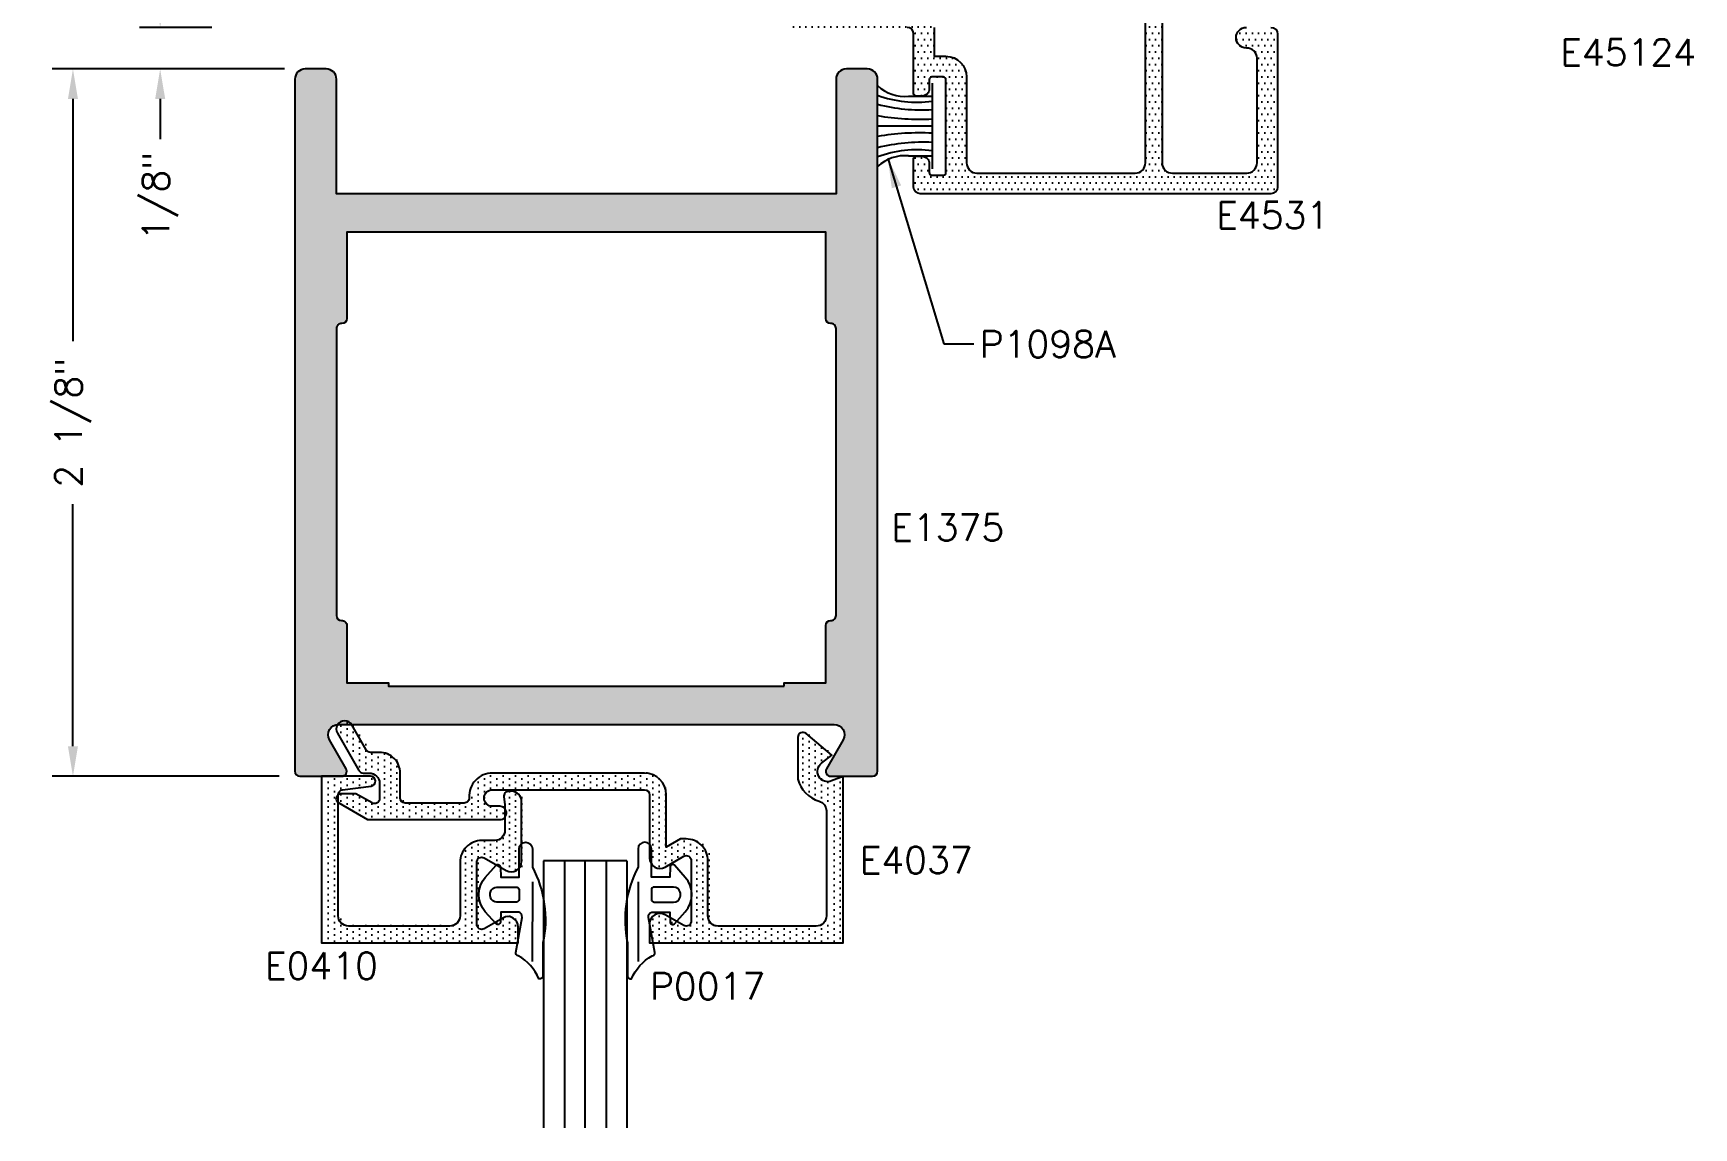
# Model space of a CAD drawing. Extents: x 0 to 130, y 0 to 90.
# Drawn here: x 112.38 to 117.366, y 32.82 to 36.109 of the extents above; entities that cross this region are included whole.
import ezdxf

# ---------------------------------------------------------------- set-up
doc = ezdxf.new("R2010")
doc.units = 0
doc.header["$MEASUREMENT"] = 0
doc.header["$PDMODE"] = 3
doc.layers.get('DEFPOINTS').update_dxf_attribs({"linetype": 'CONTINUOUS'})
for name, color, linetype in [('R-ANNO-DIMS', 3, 'CONTINUOUS'), ('R-ANNO-TEXT', 6, 'CONTINUOUS'), ('R-DET1', 4, 'CONTINUOUS'), ('R-DET2', 2, 'CONTINUOUS'), ('R-OTLN', 1, 'CONTINUOUS'), ('R-PAT1', 5, 'CONTINUOUS')]:
    doc.layers.add(name, color=color, linetype=linetype)
doc.styles.get("Standard").update_dxf_attribs({"font": 'simplex'})
doc.dimstyles.new('1X', dxfattribs={"dimscale": 0, "dimtxt": 0.08, "dimasz": 0.09, "dimexe": 0.062, "dimexo": 0.062, "dimgap": 0.045, "dimtad": 0, "dimdec": 4, "dimzin": 4, "dimtxsty": 'STANDARD', "dimcen": 0, "dimazin": 3, "dimtp": 0.02, "dimtfac": 1, "dimtdec": 4, "dimtofl": 0, "dimtmove": 0, "dimatfit": 3, "dimtolj": 1, "dimtzin": 4})
pattern_1 = [(0, (102.8409508471841, 31.49648768842608), (0.009375, 0.01875), [0, -0.01875])]
pattern_2 = [(270, (102.8409508471841, 31.49648768842608), (0.01875, -0.009375000000000003), [0, -0.01875])]

# ---------------------------------------------------------------- blocks, each defined once
blk = doc.blocks.new('*D120')
at = {"layer": 'DEFPOINTS', "color": 0}
for p in [(112.9782334041359, 36.12626835725597), (112.7612809253323, 36.00126835725597), (113.1967334041359, 36.00126835725597)]:
    blk.add_point(p, dxfattribs=at)
at = {"layer": 'R-ANNO-DIMS', "color": 0}
for p, q in [((112.7612809253323, 36.21626835725598), (112.7612809253323, 36.30626835725597)), ((112.9162334041359, 36.12626835725597), (112.6992809253323, 36.12626835725597)), ((113.1347334041359, 36.00126835725597), (112.6992809253323, 36.00126835725597)), ((112.7612809253323, 35.91126835725597), (112.7612809253323, 35.78998264297024))]:
    blk.add_line(p, q, dxfattribs=at)
for points in [[(112.7462809253323, 36.21626835725598), (112.7762809253323, 36.21626835725598), (112.7612809253323, 36.12626835725597)], [(112.7462809253323, 35.91126835725597), (112.7762809253323, 35.91126835725597), (112.7612809253323, 36.00126835725597)]]:
    blk.add_solid(points, dxfattribs=at)
at = {"layer": 'R-ANNO-DIMS', "color": 0, "insert": (112.7612809253323, 35.61926835725598), "char_height": 0.08, "attachment_point": 5, "rotation": 90}
blk.add_mtext('\\A1;1/8"', dxfattribs=at)
blk = doc.blocks.new('*D122')
at = {"layer": 'DEFPOINTS', "color": 0}
for p in [(113.1967334041359, 36.00126835725597), (112.4992841793426, 33.87626835725597), (113.1807334041359, 33.87626835725597)]:
    blk.add_point(p, dxfattribs=at)
at = {"layer": 'R-ANNO-DIMS', "color": 0}
for p, q in [((113.1347334041359, 36.00126835725597), (112.4372841793426, 36.00126835725597)), ((112.4992841793426, 35.91126835725597), (112.4992841793426, 35.18376835725595)), ((112.4992841793426, 33.96626835725598), (112.4992841793426, 34.69376835725595)), ((113.1187334041359, 33.87626835725597), (112.4372841793426, 33.87626835725597))]:
    blk.add_line(p, q, dxfattribs=at)
for points in [[(112.4842841793426, 35.91126835725597), (112.5142841793426, 35.91126835725597), (112.4992841793426, 36.00126835725597)], [(112.4842841793426, 33.96626835725598), (112.5142841793426, 33.96626835725598), (112.4992841793426, 33.87626835725597)]]:
    blk.add_solid(points, dxfattribs=at)
at = {"layer": 'R-ANNO-DIMS', "color": 0, "insert": (112.4992841793426, 34.93876835725597), "char_height": 0.08, "attachment_point": 5, "rotation": 90}
blk.add_mtext('\\A1;2 1/8"', dxfattribs=at)

msp = doc.modelspace()

# ---------------------------------------------------------------- hatches: boundary and pattern name
at = {"layer": 'R-PAT1'}
h = msp.add_hatch(dxfattribs=at)
h.set_pattern_fill('DOTS', color=256, scale=0.3, style=0)
h.set_pattern_definition(pattern_1)
edge = h.paths.add_edge_path()
edge.add_arc((115.0318719927384, 35.92726835725602), 0.007999999999999119, 179.9999999999936, 270, ccw=False)
edge.add_line((115.0238719927384, 35.92726835725602), (115.0238719927384, 36.10626835725602))
edge.add_arc((115.0038719927384, 36.10626835725602), 0.01999999999999957, 0, 90)
edge.add_line((115.0038719927384, 36.12626835725602), (114.6584096951644, 36.12626835725602))
edge.add_arc((114.6584096951644, 36.13426835725603), 0.008000000000006224, 163.1449071430563, 270.00000000003183, ccw=False)
edge.add_arc((114.6949390224536, 36.12320116534966), 0.04616902525472352, 93.80989811370358, 163.1449071430252, ccw=False)
edge.add_line((114.6918712627384, 36.16926815725602), (114.6918712627384, 36.31526833725602))
edge.add_arc((114.7228715429477, 36.31526807704599), 0.03100028021039819, 90.00027762197902, 179.9995190709041, ccw=False)
edge.add_line((114.7228713927384, 36.34626835725602), (114.7418724027384, 36.34626835725602))
edge.add_arc((114.7418724198457, 36.33126837225602), 0.01499998500001441, -69.64562519359993, 90.00006534511601, ccw=False)
edge.add_arc((114.7498724027384, 36.3097045232555), 0.007999999999999943, 110.3543748064007, 180)
edge.add_line((114.7418724027384, 36.3097045232555), (114.7418724027384, 36.18826835725602))
edge.add_line((114.7418724027384, 36.18826835725602), (115.0238719927384, 36.18826835725602))
edge.add_arc((115.0238717806051, 36.12626784512099), 0.06200051213539001, 0.000473273115289885, 89.99980396385678, ccw=False)
edge.add_line((115.0858722927384, 36.12626835725602), (115.0858722927384, 36.03926835725602))
edge.add_line((115.0858722927384, 36.03926835725602), (115.1208720927384, 36.03926835725602))
edge.add_arc((115.1208717098922, 35.97726767440827), 0.06200068284892775, 0.0005386185185898285, 89.999646205982, ccw=False)
edge.add_line((115.1828723927384, 35.97726825725602), (115.1828723927384, 35.71926835725602))
edge.add_arc((115.213872392738, 35.71926835725547), 0.03099999999961156, 179.9999999989839, 270.0001848258131)
edge.add_line((115.2138724927384, 35.68826835725602), (115.6888709927384, 35.68826835725602))
edge.add_arc((115.6888745772429, 35.71926477274012), 0.03099641569135666, 269.9933741700276, 360.0064410045784)
edge.add_line((115.7198709927384, 35.71926825725602), (115.7198709927384, 36.28326828725602))
edge.add_arc((115.7118709927384, 36.28326828725602), 0.008000000000000007, 359.9999999999936, 449.9999999999936)
edge.add_line((115.7118709927384, 36.29126828725602), (115.7081866515448, 36.29126828725602))
edge.add_arc((115.7081866515448, 36.29926828725602), 0.008000000000000007, 134.9998525158283, 270, ccw=False)
edge.add_line((115.7025298118565, 36.30492515606672), (115.7445239927384, 36.34691912075602))
edge.add_arc((115.7550238794526, 36.33642060424752), 0.01484811334443359, -0.005089713734321322, 135.0037387128933, ccw=False)
edge.add_line((115.7698719927384, 36.33641928525602), (115.7698719927384, 35.71926825725602))
edge.add_arc((115.8008719927384, 35.71926825725602), 0.03100000000000058, 180, 270)
edge.add_line((115.8008719927384, 35.68826825725602), (116.0238719927384, 35.68826825725602))
edge.add_arc((116.0238719927384, 35.71926825725602), 0.03099999999999969, 270, 360)
edge.add_line((116.0548719927384, 35.71926825725602), (116.0548719927384, 36.03326825725602))
edge.add_arc((116.0238457848021, 36.03325740157338), 0.03102620983539648, 0.02004707681486336, 91.79673946975873)
edge.add_arc((116.0228729927384, 36.09526835725602), 0.03099999999999969, 179.9999999999983, 269.99999999999835, ccw=False)
edge.add_arc((116.0228729927384, 36.09526835725602), 0.03099999999999881, 90, 180, ccw=False)
edge.add_line((116.0228729927384, 36.12626835725602), (116.0968719927384, 36.12626835725602))
edge.add_arc((116.0968719927384, 36.10626835725602), 0.02000000000000046, 0, 90, ccw=False)
edge.add_line((116.1168719927384, 36.10626835725602), (116.1168719927384, 35.64626835725602))
edge.add_arc((116.0968719927384, 35.64626835725602), 0.01999999999999957, 270, 359.99999999999744, ccw=False)
edge.add_line((116.0968719927384, 35.62626835725602), (115.0438719927384, 35.62626835725602))
edge.add_arc((115.0438719927384, 35.64626835725602), 0.02000000000000046, 180.0000000000025, 270, ccw=False)
edge.add_line((115.0238719927384, 35.64626835725602), (115.0238719927384, 35.73126825725602))
edge.add_arc((115.0318719927384, 35.73126825725602), 0.007999999999999119, 90, 180.0000000000064, ccw=False)
edge.add_line((115.0318719927384, 35.73926825725602), (115.0478721927384, 35.73926825725602))
edge.add_arc((115.0478716977455, 35.71626706223737), 0.02300119502397348, 0.0029767812022214457, 89.99876697685659, ccw=False)
edge.add_line((115.0708728927384, 35.71626825725602), (115.0708728927384, 35.69026835725602))
edge.add_arc((115.0788728927384, 35.69026835725602), 0.007999999999999119, 179.9999999999936, 270)
edge.add_line((115.0788728927384, 35.68226835725602), (115.1128720927384, 35.68226835725602))
edge.add_arc((115.1128720927384, 35.69026835725602), 0.007999999999999119, 270.0000000000064, 360.0000000000064)
edge.add_line((115.1208720927384, 35.69026835725602), (115.1208720927384, 35.96926825725603))
edge.add_arc((115.1128720927384, 35.96926825725602), 0.007999999999999119, 0, 90)
edge.add_line((115.1128720927384, 35.97726825725602), (115.0788728927384, 35.97726825725602))
edge.add_arc((115.0788728927384, 35.96926825725602), 0.008000000000000007, 90.00000000000635, 180)
edge.add_line((115.0708728927384, 35.96926825725602), (115.0708728927384, 35.94226835725602))
edge.add_arc((115.0478716977455, 35.94226955227467), 0.02300119502397611, 270.00123302314785, 359.99702321879334, ccw=False)
edge.add_line((115.0478721927384, 35.91926835725602), (115.0318719927384, 35.91926835725602))
h = msp.add_hatch(dxfattribs=at)
h.set_pattern_fill('DOTS', color=256, scale=0.3, style=0)
h.set_pattern_definition(pattern_1)
edge = h.paths.add_edge_path(flags=16)
edge.add_line((114.6347334041359, 34.14726835725597), (114.6347334041359, 34.15726835725597))
edge.add_line((114.6347334041359, 34.15726835725597), (114.7597334041359, 34.15726835725597))
edge.add_line((114.7597334041359, 34.15726835725597), (114.7597334041359, 34.32926835725597))
edge.add_arc((114.7747334041359, 34.32926835725597), 0.01500000000000057, 90, 180, ccw=False)
edge.add_arc((114.7756798767045, 34.35929111483045), 0.0150525431560448, 266.3949825433706, 359.9171822587683)
edge.add_line((114.7907324041359, 34.35926935725598), (114.7907334041359, 35.22126835725598))
edge.add_arc((114.7756823148958, 35.22124719539981), 0.01505110411694319, 0.08055790689733447, 93.61466262510825)
edge.add_arc((114.7747334041359, 35.25126835725597), 0.01499999999999968, 180, 270, ccw=False)
edge.add_line((114.7597334041359, 35.25126835725597), (114.7597334041359, 35.51126835725597))
edge.add_line((114.7597334041359, 35.51126835725597), (114.0407334041359, 35.51126835725597))
edge.add_line((114.0407334041359, 35.51126835725597), (113.3217334041359, 35.51126835725597))
edge.add_line((113.3217334041359, 35.51126835725597), (113.3217334041359, 35.25126835725597))
edge.add_arc((113.3067334041359, 35.25126835725597), 0.01500000000000012, -90.0000000000017, 0, ccw=False)
edge.add_arc((113.3057844933761, 35.22124719539981), 0.01505110411694456, 86.38533737489702, 179.9194420930993)
edge.add_line((113.2907334041359, 35.22126835725597), (113.2907334041359, 34.35926935725597))
edge.add_arc((113.3057334041359, 34.35926935725598), 0.01500000000000057, 180, 270)
edge.add_arc((113.3066792417148, 34.32924592244656), 0.01505317913924622, 0.08539195325528226, 93.6024432446211, ccw=False)
edge.add_line((113.3217324041359, 34.32926835725597), (113.3217334041359, 34.15726835725597))
edge.add_line((113.3217334041359, 34.15726835725597), (113.4467334041359, 34.15726835725597))
edge.add_line((113.4467334041359, 34.15726835725597), (113.4467334041359, 34.14726835725597))
edge.add_line((113.4467334041359, 34.14726835725597), (114.0407334041359, 34.14726835725597))
edge.add_line((114.0407334041359, 34.14726835725597), (114.6347334041359, 34.14726835725597))
edge = h.paths.add_edge_path()
edge.add_arc((114.8847334041359, 35.97026835725597), 0.03099999999999881, 0, 90)
edge.add_line((114.8847334041359, 36.00126835725597), (114.8217334041359, 36.00126835725597))
edge.add_arc((114.8217334041359, 35.97026835725597), 0.03100000000000147, 89.9999999999967, 179.9999999999967)
edge.add_line((114.7907334041359, 35.97026835725597), (114.7907334041359, 35.62626835725597))
edge.add_line((114.7907334041359, 35.62626835725597), (114.0407334041359, 35.62626835725597))
edge.add_line((114.0407334041359, 35.62626835725597), (113.2907334041359, 35.62626835725597))
edge.add_line((113.2907334041359, 35.62626835725597), (113.2907334041359, 35.97026835725597))
edge.add_arc((113.2597334041359, 35.97026835725597), 0.03100000000000103, 3.283153219575134e-12, 90.00000000000246)
edge.add_line((113.2597334041359, 36.00126835725597), (113.1967334041359, 36.00126835725597))
edge.add_arc((113.1967334041359, 35.97026835725597), 0.03100000000000147, 89.99999999999754, 179.9999999999967)
edge.add_line((113.1657334041359, 35.97026835725597), (113.1657334041359, 33.89126935725598))
edge.add_arc((113.1807334041359, 33.89126935725597), 0.01500000000000057, 180, 270)
edge.add_line((113.1807334041359, 33.87626935725597), (113.3067334041359, 33.87626935725597))
edge.add_arc((113.3067334041359, 33.89126935725597), 0.01499999999999968, 270.0000000000051, 389.8244780000045)
edge.add_line((113.3197466999778, 33.89872952691432), (113.2694938135637, 33.98576801614202))
edge.add_arc((113.2963404041359, 34.00126835725597), 0.03100000000000026, 90, 210.000727999999, ccw=False)
edge.add_line((113.2963404041359, 34.03226835725597), (114.0407334041359, 34.03226835725597))
edge.add_line((114.0407334041359, 34.03226835725597), (114.7851254041359, 34.03226835725597))
edge.add_arc((114.7851254041359, 34.00126835725597), 0.03099999999999969, -29.999804000001518, 89.99999999999841, ccw=False)
edge.add_line((114.8119722446762, 33.98576844909477), (114.761720108294, 33.89872952691432))
edge.add_arc((114.7747334041359, 33.89126935725597), 0.01500000000000067, 150.1755220000009, 270.0000000000034)
edge.add_line((114.7747334041359, 33.87626935725597), (114.9007324041359, 33.87626935725597))
edge.add_arc((114.9007324041359, 33.89126935725597), 0.01500000000000057, 270, 360)
edge.add_line((114.9157324041359, 33.89126935725597), (114.9157334041359, 35.97026835725597))
h = msp.add_hatch(dxfattribs=at)
h.set_pattern_fill('DOTS', color=256, scale=0.3, angle=270, style=0)
h.set_pattern_definition(pattern_2)
edge = h.paths.add_edge_path()
edge.add_arc((113.7882247666423, 33.76757755809246), 0.01999999999999966, 367.4232191139222, 450.0000000000013)
edge.add_line((113.7882247666423, 33.78757755809247), (113.7662257666423, 33.78757735809246))
edge.add_arc((113.7662257666423, 33.81257735809246), 0.02499999999999858, 90.00229183117938, 270, ccw=False)
edge.add_line((113.7662247666423, 33.83757735807247), (113.9966444666423, 33.83757745809247))
edge.add_line((113.9966444666423, 33.83757745809246), (114.2231420666423, 33.83757765809246))
edge.add_arc((114.2231420666423, 33.82257765809246), 0.01500000000000057, 360, 450, ccw=False)
edge.add_line((114.2381420666423, 33.82257765809246), (114.238143555832, 33.63207165809246))
edge.add_arc((114.2691435666423, 33.63207165809246), 0.03100001081032078, 180, 299.9999884644394)
edge.add_line((114.2846435666423, 33.60522485809246), (114.3406420666423, 33.63755655809246))
edge.add_arc((114.3481420666423, 33.62456625809246), 0.01499992980283587, 0, 120.0001548077444, ccw=False)
edge.add_line((114.3631419964452, 33.62456625809246), (114.3631420666423, 33.44257751809246))
edge.add_arc((114.3481420666423, 33.44257751809246), 0.01500000000000012, 239.9999406858392, 360, ccw=False)
edge.add_line((114.3406420531943, 33.42958714479991), (114.2846436198974, 33.46191849033299))
edge.add_arc((114.2691435666423, 33.43507161809246), 0.03100010000000041, 419.9999930530543, 540)
edge.add_line((114.2381434666423, 33.43507161809246), (114.2381452666423, 33.37757745809246))
edge.add_line((114.2381452666423, 33.37757745809247), (114.8191427666423, 33.37757745809247))
edge.add_line((114.8191427666423, 33.37757745809247), (114.8191427666423, 33.87757745809247))
edge.add_line((114.8191427666423, 33.87757745809247), (114.7846497966423, 33.86379145809246))
edge.add_arc((114.7731451466423, 33.89257755809246), 0.03099994394886189, 127.4749083480024, 291.78460924861974, ccw=False)
edge.add_line((114.7542843487325, 33.91717972927788), (114.7852377366423, 33.94120495809246))
edge.add_line((114.7852377366423, 33.94120495809246), (114.7077872446898, 34.00619223193539))
edge.add_arc((114.6981443666423, 33.99470245809246), 0.0150000000000003, 409.9946948706503, 540)
edge.add_line((114.6831443666423, 33.99470245809246), (114.6831477146465, 33.86913684454962))
edge.add_arc((114.7731449896841, 33.89257746982993), 0.09299985176187059, 194.5988618965193, 253.6051380217338)
edge.add_arc((114.7381452966423, 33.77361955809246), 0.03100000016532889, 360, 433.6050192300917, ccw=False)
edge.add_line((114.7691452968077, 33.77361955809246), (114.7691452966423, 33.45857730809247))
edge.add_arc((114.7381452966423, 33.45857730809247), 0.03099999999999969, 270.0000184825094, 360, ccw=False)
edge.add_line((114.7381453066423, 33.42757730809247), (114.4441427666423, 33.42757730809247))
edge.add_arc((114.4441427666423, 33.45857730809247), 0.03100000000000058, 179.9999630349812, 270, ccw=False)
edge.add_line((114.4131427666424, 33.45857732809247), (114.4131420628494, 33.62456625809246))
edge.add_arc((114.3481420666423, 33.62456625809246), 0.06499999620707664, 360.0000000000016, 450.2454029956555)
edge.add_line((114.3478636666423, 33.68956565809246), (114.3307241666423, 33.68956625809246))
edge.add_line((114.3307241666423, 33.68956625809246), (114.2881445666423, 33.66498275809246))
edge.add_line((114.2881445666423, 33.66498275809246), (114.2881420666424, 33.82257735809246))
edge.add_arc((114.2231420666423, 33.82257735809246), 0.06499999999999995, 360.0000000000016, 450)
edge.add_line((114.2231420666423, 33.88757735809246), (113.7662257666423, 33.88757777305135))
edge.add_arc((113.7662257666423, 33.81757755809247), 0.07000021495888298, 90.00000000000034, 183.372319723711)
edge.add_arc((113.6813693904102, 33.81258054705965), 0.01500316588895599, 270.005255710304, 363.3599374039822, ccw=False)
edge.add_line((113.6813707666423, 33.79757738123381), (113.5041437666423, 33.79757745809246))
edge.add_arc((113.5041437666423, 33.81257735809246), 0.0149998999999994, 180, 270, ccw=False)
edge.add_line((113.4891438666423, 33.81257735809246), (113.4891447666423, 33.88757745809247))
edge.add_arc((113.4271447666423, 33.88757745809247), 0.06199999999999983, 360.0000000000016, 450)
edge.add_line((113.4271447666423, 33.94957745809246), (113.4000867666423, 33.94957755809246))
edge.add_arc((113.4000867666423, 33.96457755809246), 0.01500000000000057, 210.0007277808301, 270, ccw=False)
edge.add_line((113.3870964808529, 33.95707739308702), (113.3438624578527, 34.03195978203631))
edge.add_arc((113.3221447666423, 34.01957745809246), 0.02499960115201775, 389.6895913246436, 570.3387913391537)
edge.add_line((113.3005687666423, 34.00694985809246), (113.3651544808529, 33.89507739308701))
edge.add_arc((113.3781447666423, 33.90257755809247), 0.0150000000000004, 210.0007277808301, 270)
edge.add_line((113.3781447666423, 33.88757755809247), (113.3961427666423, 33.88757755809247))
edge.add_arc((113.3961427666423, 33.85657755809247), 0.03100000000000058, 360, 450, ccw=False)
edge.add_line((113.4271427666423, 33.85657755809247), (113.4271407666423, 33.81057825809246))
edge.add_arc((113.4121417666423, 33.81057825809246), 0.01499899999999954, 240.0002271632789, 360, ccw=False)
edge.add_line((113.4046423181425, 33.79758871332758), (113.3561607666423, 33.82557745809247))
edge.add_line((113.3561607666423, 33.82557745809246), (113.3121427666424, 33.82557757449779))
edge.add_arc((113.3121427666423, 33.81057755809246), 0.01500001640532389, 450, 600.0000361788711)
edge.add_line((113.3046427666423, 33.79758715809246), (113.3912637666423, 33.74757785809246))
edge.add_line((113.3912637666423, 33.74757785809246), (113.7882247666423, 33.74757793901584))
edge.add_arc((113.7882247666423, 33.76757755809246), 0.0199996190766214, 269.9999999999974, 367.42321911392)
h = msp.add_hatch(dxfattribs=at)
h.set_pattern_fill('DOTS', color=256, scale=0.3, angle=270, style=0)
h.set_pattern_definition(pattern_2)
edge = h.paths.add_edge_path()
edge.add_line((113.3160107666423, 33.83743105809246), (113.4016667541175, 33.84794846010109))
edge.add_arc((113.3998387666423, 33.86283655809246), 0.01499990000000072, 276.9998441811608, 450)
edge.add_line((113.3998387666423, 33.87783645809246), (113.2528397666424, 33.87783635809247))
edge.add_line((113.2528397666423, 33.87783635809247), (113.2528397666423, 33.37783638069247))
edge.add_line((113.2528397666423, 33.37783638069246), (113.8438391666423, 33.37783638069246))
edge.add_line((113.8438391666423, 33.37783638069246), (113.8438407601322, 33.42514291809246))
edge.add_arc((113.8128407666423, 33.42514291809246), 0.03099999348981219, 360, 480.000006946947)
edge.add_line((113.7973407666423, 33.45198969809246), (113.7413387666423, 33.41965794809246))
edge.add_arc((113.7338387666423, 33.43264833809246), 0.01500000774506842, 180.0000381971834, 299.9999829196895, ccw=False)
edge.add_line((113.7188387588973, 33.43264832809246), (113.7188387666423, 33.61979785809247))
edge.add_arc((113.7338387666423, 33.61979785809246), 0.01500000000000012, 60.00003617886853, 180, ccw=False)
edge.add_line((113.7413387584397, 33.63278824388503), (113.8073388220495, 33.59468305405802))
edge.add_arc((113.8228391666423, 33.62152975809246), 0.03100010000000078, 239.9993712869305, 360)
edge.add_line((113.8538392666423, 33.62152975809246), (113.8538391666423, 33.80183615809246))
edge.add_arc((113.8228391666423, 33.80183615809246), 0.03100000000000014, 360, 450)
edge.add_line((113.8228391666423, 33.83283615809246), (113.8154537666423, 33.83283627223665))
edge.add_arc((113.8154537666423, 33.81783645809247), 0.01499981414418095, 90.00000000000341, 188.0502612881459)
edge.add_line((113.8006017666423, 33.81573585809247), (113.8038377666423, 33.79283635809247))
edge.add_line((113.8038377666423, 33.79283635809247), (113.8038397666423, 33.71579755809246))
edge.add_arc((113.7728397666423, 33.71579755809246), 0.03099999999999925, 269.99999999999915, 360, ccw=False)
edge.add_line((113.7728397666423, 33.68479755809246), (113.7340277672082, 33.68479775271811))
edge.add_arc((113.7338387666423, 33.61979785809246), 0.06500016940408705, 449.8334012032434, 540.1308104447163)
edge.add_line((113.6688387666423, 33.61964945809246), (113.6688377666423, 33.45883622809247))
edge.add_arc((113.6378377666423, 33.45883622809247), 0.03099999999999925, 269.99999999999915, 360, ccw=False)
edge.add_line((113.6378377666423, 33.42783622809247), (113.3338407666423, 33.42783622809247))
edge.add_arc((113.3338407666423, 33.45883622809247), 0.03100000000000058, 180, 270, ccw=False)
edge.add_line((113.3028407666423, 33.45883622809247), (113.3028377666423, 33.82254285809246))
edge.add_arc((113.3178377666423, 33.82254285809246), 0.01500000000000012, 96.99984418116179, 180, ccw=False)

# ---------------------------------------------------------------- linework, layer by layer
at = {"layer": 'R-DET1'}
for points in [[(115.7698719927384, 36.33641928525602), (115.7698719927384, 35.71926825725602, 0.414213562373095), (115.8008719927384, 35.68826825725602), (116.0238719927384, 35.68826825725602, 0.4142135623730992), (116.0548719927384, 35.71926825725602), (116.0548719927384, 36.03326825725602, 0.4233253683336736), (116.0228729927384, 36.06426835725602, -0.4142135623730991), (115.9918729927384, 36.09526835725602, -0.414213562373095), (116.0228729927384, 36.12626835725602)], [(115.0858722927384, 36.12626835725602), (115.0858722927384, 36.03926835725602), (115.1208720927384, 36.03926835725602, -0.4142090004112708), (115.1828723927384, 35.97726825725602), (115.1828723927384, 35.71926835725602, 0.4142145071991075), (115.2138724927384, 35.68826835725602), (115.6888709927384, 35.68826835725602, 0.4142803609689801), (115.7198709927384, 35.71926825725602), (115.7198709927384, 36.28326828725602, 0.414213562373095)], [(116.0968719927384, 36.12626835725602, -0.414213562373095), (116.1168719927384, 36.10626835725602), (116.1168719927384, 35.64626835725602, -0.414213562373082), (116.0968719927384, 35.62626835725602), (115.0438719927384, 35.62626835725602, -0.4142135623730853), (115.0238719927384, 35.64626835725602), (115.0238719927384, 35.73126825725602, -0.414213562373095), (115.0318719927384, 35.73926825725602), (115.0478721927384, 35.73926825725602, -0.4141920422231903), (115.0708728927384, 35.71626825725602), (115.0708728927384, 35.69026835725602, 0.414213562373095), (115.0788728927384, 35.68226835725602), (115.1128720927384, 35.68226835725602, 0.4142135623730948), (115.1208720927384, 35.69026835725602), (115.1208720927384, 35.96926825725602, 0.414213562373095), (115.1128720927384, 35.97726825725602), (115.0788728927384, 35.97726825725602, 0.4142135623730932), (115.0708728927384, 35.96926825725602), (115.0708728927384, 35.94226835725602, -0.4141920422231391), (115.0478721927384, 35.91926835725602), (115.0318719927384, 35.91926835725602, -0.414213562373095), (115.0238719927384, 35.92726835725602), (115.0238719927384, 36.10626835725602, 0.414213562373095), (115.0038719927384, 36.12626835725602)], [(113.8009137909959, 33.76858141278232, 0.3767558748450491), (113.7810814132651, 33.78599746356799), (113.7590824132651, 33.78599726356799, -0.9999800002000091), (113.7590814132651, 33.83599726354799), (113.9895011132651, 33.83599736356799), (114.2159987132651, 33.83599756356799, -0.414213562373095), (114.2309987132651, 33.82099756356799), (114.2310002024548, 33.63049156356799, 0.5773502020784552), (114.2775002132651, 33.60364476356799), (114.3334987132651, 33.63597646356799, -0.5773511698249313), (114.3559986430679, 33.62298616356799), (114.3559987132651, 33.44099742356799, -0.57735061426548), (114.3334986998171, 33.42800705027544), (114.2775002665202, 33.46033839580851, 0.5773503096053207), (114.2310001132651, 33.43349152356799), (114.2310019132651, 33.37599736356799), (114.8119994132651, 33.37599736356799), (114.8119994132651, 33.87599736356799), (114.7775064432651, 33.86221136356799, -0.871661996115411), (114.7471409953552, 33.91559963475341), (114.7780943832651, 33.93962486356799), (114.7006438913126, 34.00461213741091, 0.6371028040913633), (114.6760010132651, 33.99312236356799), (114.6760043612692, 33.86755675002515, 0.2633073115942851), (114.7397519232651, 33.80177896356799, -0.33268004853194), (114.7620019434304, 33.77203946356799), (114.7620019432651, 33.45699721356799, -0.4142134678914144), (114.7310019532651, 33.425997213568), (114.4369994132651, 33.425997213568, -0.414213751336475), (114.4059994132651, 33.456997233568), (114.4059987094721, 33.62298616356799, 0.4154686075962968), (114.3407203132651, 33.68798556356799), (114.3235808132651, 33.68798616356799), (114.2810012132651, 33.66340266356799), (114.2809987132651, 33.82099726356799, 0.414213562373095), (114.2159987132651, 33.88599726356799), (113.7590824132651, 33.88599767852688, 0.4315596713057824), (113.6892034132651, 33.81187976356799, -0.4314683805151897), (113.6742274132651, 33.79599728670934), (113.4970004132651, 33.79599736356799, -0.414213562373095), (113.4820005132651, 33.81099726356799), (113.4820014132651, 33.88599736356799, 0.414213562373095), (113.4200014132651, 33.94799736356799), (113.3929434132651, 33.94799746356799, -0.2679457888973785), (113.3799531274756, 33.95549729856255), (113.3367191044754, 34.03037968751184, 1.005681447737971), (113.2934254132651, 34.00536976356799), (113.3580111274756, 33.89349729856254, 0.2679457888973763), (113.3710014132651, 33.88599746356799), (113.3889994132651, 33.885997463568, -0.414213562373095), (113.4199994132651, 33.85499746356799), (113.4199974132651, 33.80899816356799, -0.5773489476079768), (113.3974989647653, 33.79600861880311), (113.3490174132651, 33.82399736356799), (113.3049994132651, 33.82399747997331, 0.7673272387856588), (113.2974994132651, 33.79600706356799), (113.3841204132651, 33.74599776356799), (113.7810814132651, 33.74599784449137, 0.4526903691078097), (113.8009134132651, 33.76858136356799)], [(113.3088674132651, 33.83585096356799), (113.3945234007403, 33.84636836557662, 0.9407073484462662), (113.3926954132651, 33.87625636356799), (113.2456964132651, 33.87625626356799), (113.2456964132651, 33.37625628616799), (113.8366958132651, 33.37625628616799), (113.8366974067549, 33.42356282356799, 0.577350309605322), (113.7901974132651, 33.45040960356799), (113.7341954132651, 33.41807785356799, -0.5773499475982407), (113.71169540552, 33.43106823356798), (113.7116954132651, 33.61821776356799, -0.5773500587095053), (113.7341954050624, 33.63120814936055), (113.8001954686722, 33.59310295953355, 0.5773539268997977), (113.8466959132651, 33.61994966356799), (113.8466958132651, 33.80025606356799, 0.414213562373095), (113.8156958132651, 33.83125606356799), (113.8083104132651, 33.83125617771218, 0.4559911351790257), (113.7934584132651, 33.814155763568), (113.7966944132651, 33.79125626356799), (113.7966964132651, 33.71421746356799, -0.414213562373095), (113.7656964132651, 33.68321746356799), (113.726884413831, 33.68321765819364, 0.4157347223605669), (113.6616954132651, 33.61806936356799), (113.6616944132651, 33.45725613356799, -0.414213562373095), (113.6306944132651, 33.426256133568), (113.3266974132651, 33.426256133568, -0.414213562373095), (113.2956974132651, 33.45725613356799), (113.2956944132651, 33.82096276356799, -0.3788668861742499), (113.3088664136032, 33.83585096081401)]]:
    msp.add_lwpolyline(points, format="xyb", dxfattribs=at)
at = {"layer": 'R-DET2'}
for p, q in [((115.0793644041359, 35.95820935725597), (115.0793644041359, 35.70165335725597)), ((115.0087333234035, 35.91926822941378), (115.0793644041359, 35.91926735725598)), ((115.0793644041359, 35.82976635725597), (114.9157334041359, 35.82976635725597)), ((115.0087334041359, 35.74026635725598), (115.0793644041359, 35.74026635725598)), ((113.9127278468558, 33.6223130438123), (113.9127274355892, 32.82017921346655)), ((114.1627278468558, 33.6223130438123), (113.9127278468558, 33.6223130438123)), ((113.9752278468558, 33.6223130438123), (113.9752273884938, 32.82017921346655)), ((114.037727490352, 32.82017921346655), (114.0377278468558, 33.6223130438123)), ((114.1002278468558, 33.6223130438123), (114.1002273884938, 32.82017921346655)), ((114.1627278468558, 33.6223130438123), (114.1627274355892, 32.82017921346655))]:
    msp.add_line(p, q, dxfattribs=at)
for points in [[(113.9107089233124, 33.37550714313932), (113.9107088361049, 33.27739857125677, -0.477037012448265), (113.8986277509659, 33.26761752270566, 0.1690634905219287), (113.8366722215425, 33.33652376843744, -0.3788088368526451), (113.8287913604753, 33.34717639215998), (113.8480054657483, 33.45249301025283, 0.3462419148266733), (113.8380435328754, 33.46836457653536), (113.7839566178861, 33.4683646246126), (113.7828457259662, 33.43816737965807, -0.6086559015379466), (113.7697009802739, 33.43276402438357), (113.7373903419174, 33.46931669170375, -0.3786170875212405), (113.7373904335582, 33.57241264030588), (113.7697011368972, 33.60896525018489, -0.6086559015379387), (113.7828458729835, 33.60356187154197), (113.7839567112194, 33.57336462461257), (113.8389567112194, 33.57336457572369), (113.8389567867749, 33.65836457572365, -0.9999999999999999), (113.8789567867749, 33.65836454016811), (113.8789567378509, 33.60332503290047, -0.1753644488707544)], [(114.1647465510162, 33.37550703023374), (114.1647465510162, 33.27739845835114, 0.477037012448265), (114.1768276274609, 33.26761739906129, -0.1690634905219287), (114.2387832181342, 33.33652358972149, 0.3788088368526451), (114.2466640886705, 33.34717620643882), (114.2274500770123, 33.45249284161083, -0.3462419148266733), (114.2374120239932, 33.4683643990383), (114.2914989389825, 33.4683643990383), (114.2926098040604, 33.43816715309632, 0.6086559015379466), (114.3057545449497, 33.43276378613761), (114.3380652157974, 33.46931642473722, 0.3786170875212405), (114.3380652157974, 33.57241237333938), (114.3057545449497, 33.60896501193899, 0.6086559015379387), (114.2926098040604, 33.60356164498028), (114.2914989389825, 33.5733643990383), (114.2364989389825, 33.5733643990383), (114.2364989389825, 33.6583643990383, 0.9999999999999999), (114.1964989389825, 33.6583643990383), (114.1964989389825, 33.60332489177065, 0.1753644488707544)], [(113.7529092961229, 33.52836465221024, -0.341998713119647), (113.7722742261873, 33.54336463499698), (113.8309566845528, 33.54336458283481, -0.414213562373095), (113.8389566774416, 33.5353645757237), (113.8389566516638, 33.50636457572372, -0.4142135623730958), (113.8309566445528, 33.49836458283482), (113.7722741861873, 33.498364634997, -0.341998713119647), (113.7529092827896, 33.51336465221025, -0.1270166537925822)], [(114.322546314079, 33.5283643990383, 0.341998713119647), (114.303181397348, 33.5433643990383), (114.2444989389825, 33.5433643990383, 0.414213562373095), (114.2364989389825, 33.5353643990383), (114.2364989389825, 33.5063643990383, 0.4142135623730958), (114.2444989389825, 33.4983643990383), (114.303181397348, 33.4983643990383, 0.341998713119647), (114.322546314079, 33.5133643990383, 0.1270166537925822)]]:
    msp.add_lwpolyline(points, format="xyb", close=True, dxfattribs=at)
for points in [[(113.8789566986062, 33.55917474958936), (113.8787088734383, 33.31939871215338)], [(114.1964989389825, 33.55917460845951), (114.1967465510162, 33.31939857080334)]]:
    msp.add_lwpolyline(points, dxfattribs=at)
for centre, radius, start, end in [((114.9977194041359, 36.03825235725597), 0.1194927993479104, 226.6765107236712, 275.2885869772483), ((115.0335084041359, 36.23747535725597), 0.3362580740874483, 249.4972821235343, 277.8379239426077), ((115.0503384041359, 36.42355835725597), 0.5452887871770339, 255.7087604330227, 273.0513240285554), ((115.0415144041359, 36.58725535725598), 0.737005517760892, 260.173517881917, 272.9438036735723), ((115.0415144041359, 35.07227835725597), 0.7370055114380082, 87.05627396515624, 99.82655871884899), ((115.0503384041359, 35.23597435725598), 0.5452900805672146, 86.94868156458053, 104.2913154516672), ((115.0335084041359, 35.42205835725597), 0.3362583953227051, 82.16207605739231, 110.502717876465), ((114.9977194041359, 35.62128135725597), 0.1194936752342984, 84.7114130227517, 133.3238381003201)]:
    msp.add_arc(centre, radius, start, end, dxfattribs=at)
at = {"layer": 'R-OTLN'}
for points in [[(114.9157334041359, 35.97026835725597, 0.414213562373095), (114.8847334041359, 36.00126835725597), (114.8217334041359, 36.00126835725597, 0.414213562373095), (114.7907334041359, 35.97026835725597), (114.7907334041359, 35.62626835725597), (114.0407334041359, 35.62626835725597), (113.2907334041359, 35.62626835725597), (113.2907334041359, 35.97026835725597, 0.414213562373095), (113.2597334041359, 36.00126835725597), (113.1967334041359, 36.00126835725597, 0.414213562373095), (113.1657334041359, 35.97026835725597), (113.1657334041359, 33.89126935725597, 0.414213562373095), (113.1807334041359, 33.87626935725597), (113.3067334041359, 33.87626935725597, 0.5763295747063139), (113.3197466999778, 33.89872952691432), (113.2694938135637, 33.98576801614202, -0.5773545045297112), (113.2963404041359, 34.03226835725597), (114.0407334041359, 34.03226835725597), (114.7851254041359, 34.03226835725597, -0.5773491289084108), (114.8119722446762, 33.98576844909477), (114.761720108294, 33.89872952691432, 0.5763295747063139), (114.7747334041359, 33.87626935725597), (114.9007324041359, 33.87626935725597, 0.414213562373095), (114.9157324041359, 33.89126935725597)], [(114.6347334041359, 34.14726835725597), (114.6347334041359, 34.15726835725597), (114.7597334041359, 34.15726835725597), (114.7597334041359, 34.32926835725597, -0.414213562373095), (114.7747334041359, 34.34426835725597, 0.4323356639841353), (114.7907324041359, 34.35926935725598), (114.7907334041359, 35.22126835725597, 0.4323973200672185), (114.7747334041359, 35.23626835725597, -0.414213562373095), (114.7597334041359, 35.25126835725597), (114.7597334041359, 35.51126835725597), (114.0407334041359, 35.51126835725597), (113.3217334041359, 35.51126835725597), (113.3217334041359, 35.25126835725597, -0.414213562373095), (113.3067334041359, 35.23626835725597, 0.4323973200671649), (113.2907334041359, 35.22126835725597), (113.2907334041359, 34.35926935725598, 0.414213562373095), (113.3057334041359, 34.34426935725597, -0.4323090011220674), (113.3217324041359, 34.32926835725597), (113.3217334041359, 34.15726835725597), (113.4467334041359, 34.15726835725597), (113.4467334041359, 34.14726835725597), (114.0407334041359, 34.14726835725597)]]:
    msp.add_lwpolyline(points, format="xyb", close=True, dxfattribs=at)

# ---------------------------------------------------------------- texts
at = {"layer": 'R-ANNO-TEXT', "char_height": 0.08}
for s, insert, attachment_point in [('\\A1;E45124', (116.9653412749831, 36.09124107087341), 1), ('\\A1;E4531', (115.932376560686, 35.60166991030803), 1), ('\\A1;P1098A', (115.2223266632992, 35.21474996714779), 1), ('\\A1;E1375', (114.956272928256, 34.66376306847989), 1), ('\\A1;E4037', (114.8615715179612, 33.66450264330054), 1), ('E0410', (113.4151099430039, 33.30713846257552), 6), ('\\A1;P0017', (114.2315892220767, 33.24547993736878), 4)]:
    msp.add_mtext(s, dxfattribs=dict(at, insert=insert, attachment_point=attachment_point))

# ---------------------------------------------------------------- dimensions: what is measured, and where the dimension line sits
at = {"layer": 'R-ANNO-DIMS'}
for base, p1, p2, picture, middle in [((112.7612809253323, 36.00126835725597), (112.9782334041359, 36.12626835725597), (113.1967334041359, 36.00126835725597), '*D120', (112.7612809253323, 35.61926835725598)), ((112.4992841793426, 33.87626835725597), (113.1967334041359, 36.00126835725597), (113.1807334041359, 33.87626835725597), '*D122', (112.4992841793426, 34.93876835725597))]:
    dim = msp.add_linear_dim(base=base, p1=p1, p2=p2, angle=90, dimstyle='1X', override={"dimscale": 1, "dimpost": '"'}, dxfattribs=at)
    dim.commit()
    dim.dimension.update_dxf_attribs({"geometry": picture, "text_midpoint": middle, "dimtype": 160})

# ---------------------------------------------------------------- leaders
at = {"layer": 'R-ANNO-TEXT'}
msp.add_leader([(114.9463666934547, 35.73334857111574), (115.1142046919282, 35.17588969517881), (115.2042046919282, 35.17588969517881)], dimstyle='1X', override={"dimscale": 1}, dxfattribs=at)

doc.saveas('drawing.dxf')
